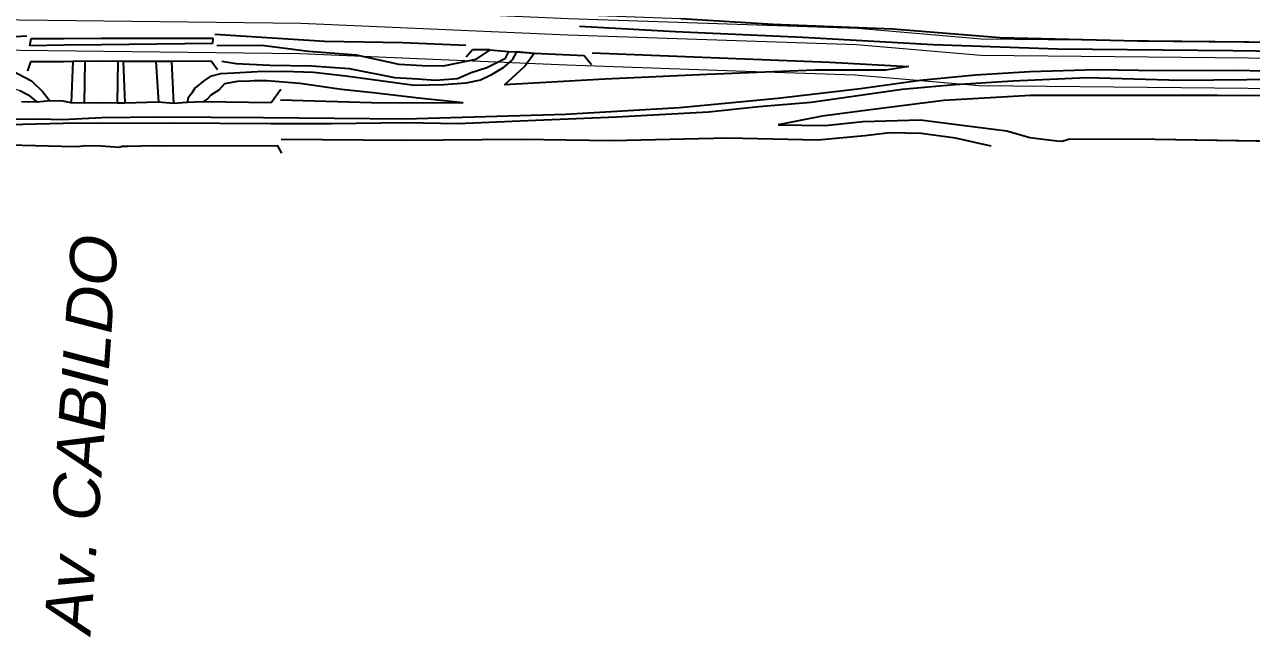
# Model space of a CAD drawing. Header units: millimetres. Extents: x 11558 to 23675, y 49449 to 61482.
# Drawn here: x 19502 to 20028, y 53052 to 53315 of the extents above; entities that cross this region are included whole.
import ezdxf

# ---------------------------------------------------------------- set-up
doc = ezdxf.new("R2010")
doc.units = ezdxf.units.MM
for name, color, linetype in [('0. autopistas', 254, 'Continuous'), ('0. plano base - nombres calles', 22, 'Continuous'), ('0. Plano Base - PLANO', 254, 'Continuous'), ('7. puesta en valor CC la lucila', 212, 'Continuous')]:
    doc.layers.add(name, color=color, linetype=linetype)
for name, color, linetype, true_color in [('Linea 117 vuelta', 7, 'Continuous', 0xdb0000), ('Linea 15 a Cap', 7, 'Continuous', 0x13f12d), ('Linea 28 ida', 7, 'Continuous', 0x1c825b)]:
    doc.layers.add(name, color=color, linetype=linetype, true_color=true_color)
doc.layers.get('7. puesta en valor CC la lucila').off()
doc.styles.add('ROMAND', font='', dxfattribs={"width": 4})
doc.styles.get('ROMAND').set_extended_font_data('Arial', italic=True)

# ---------------------------------------------------------------- blocks, each defined once
blk = doc.blocks.new('MANZANAS')
at = {"layer": '0. Plano Base - PLANO', "color": 0, "linetype": 'Continuous', "lineweight": 5}
for points in [[(5640595.9, 6177811.18), (5640562.88, 6177793.71), (5640542.87, 6177783.73), (5640516.86, 6177770.76), (5640491.85, 6177757.78), (5640435.82, 6177729.34), (5640383.79, 6177701.89), (5640310.76, 6177664.96), (5640257.73, 6177639.01), (5640215.21, 6177621.05), (5640168.69, 6177599.1), (5640132.68, 6177583.13), (5640093.66, 6177564.67)], [(5640595.89, 6177806.68), (5640565.88, 6177790.71), (5640540.86, 6177777.24), (5640495.84, 6177755.78), (5640439.31, 6177725.83), (5640348.77, 6177679.92), (5640281.74, 6177645.99), (5640233.71, 6177623.03), (5640182.69, 6177600.08), (5640133.17, 6177577.13), (5640095.65, 6177560.17)], [(5639855.49, 6177390.4), (5639908.51, 6177418.35), (5639917.52, 6177422.84), (5639932.03, 6177431.33), (5639953.54, 6177442.81), (5639993.56, 6177463.27), (5640047.59, 6177490.72), (5640107.62, 6177524.16), (5640149.64, 6177549.12), (5640185.16, 6177572.08), (5640214.68, 6177592.05), (5640235.7, 6177607.03), (5640255.71, 6177620.01), (5640275.72, 6177631.99), (5640300.74, 6177645.97), (5640324.75, 6177657.95), (5640353.26, 6177672.92), (5640385.78, 6177688.89)], [(5640378.77, 6177681.89), (5640334.75, 6177658.44), (5640298.73, 6177640.97), (5640271.22, 6177625), (5640249.7, 6177612.02), (5640230.69, 6177600.04), (5640212.68, 6177587.05), (5640198.67, 6177577.07), (5640179.66, 6177565.09), (5640161.65, 6177553.1), (5640127.63, 6177533.14), (5640094.61, 6177514.17), (5640068.59, 6177499.19), (5640048.58, 6177489.21), (5640020.57, 6177474.24), (5639997.56, 6177462.26), (5639958.54, 6177442.3), (5639933.03, 6177428.83), (5639924.02, 6177424.34), (5639918.52, 6177421.34), (5639889.5, 6177405.37)], [(5640446.8, 6177708.83), (5640351.75, 6177659.92), (5640280.71, 6177622.99), (5640248.7, 6177604.02), (5640222.68, 6177586.05), (5640205.67, 6177574.06), (5640190.65, 6177562.08), (5640208.66, 6177571.06), (5640222.17, 6177580.05), (5640243.68, 6177592.02), (5640262.69, 6177599.01), (5640278.7, 6177604.99), (5640288.7, 6177606.98), (5640299.7, 6177610.97), (5640301.7, 6177611.97), (5640303.71, 6177613.97), (5640336.72, 6177630.93), (5640398.75, 6177661.87)], [(5640105.65, 6177552.66), (5640197.69, 6177596.07), (5640228.7, 6177610.04), (5640220.7, 6177604.05), (5640193.68, 6177590.07), (5640153.66, 6177567.11), (5640115.64, 6177545.15), (5640078.62, 6177523.19), (5640082.63, 6177534.18), (5640083.63, 6177541.18), (5640076.63, 6177538.19)], [(5640275.69, 6177595.99), (5640260.68, 6177592.01), (5640246.68, 6177587.02), (5640234.67, 6177581.03), (5640225.67, 6177575.04), (5640208.66, 6177564.06), (5640174.14, 6177547.09), (5640130.62, 6177523.13), (5640095.6, 6177505.67), (5640051.58, 6177482.21), (5640004.55, 6177458.26)], [(5640083.63, 6177541.18), (5640103.14, 6177550.16), (5640107.64, 6177548.16)], [(5640073.63, 6177536.69), (5640076.63, 6177538.19), (5640076.63, 6177534.19), (5640074.62, 6177529.19), (5640071.62, 6177524.19), (5640068.61, 6177520.19), (5640063.61, 6177516.2), (5640055.61, 6177511.21), (5640044.6, 6177505.22), (5640033.6, 6177501.23), (5640016.59, 6177495.25), (5640003.58, 6177490.26)], [(5639961.58, 6177481.3), (5639978.58, 6177490.28), (5639997.59, 6177497.26), (5640016.6, 6177505.25), (5640034.6, 6177510.23), (5640043.61, 6177514.22), (5640051.61, 6177518.21), (5640056.62, 6177522.21), (5640062.62, 6177527.2), (5640066.13, 6177533.7), (5640073.63, 6177536.69), (5640073.63, 6177533.19), (5640068.62, 6177526.19), (5640063.62, 6177521.2), (5640059.61, 6177516.2), (5640051.61, 6177511.21), (5640044.6, 6177508.22), (5640035.6, 6177504.23), (5640016.59, 6177498.75), (5640001.59, 6177492.26), (5639985.58, 6177484.28), (5639972.57, 6177478.29), (5639966.57, 6177476.29)], [(5640066.13, 6177533.7), (5640059.62, 6177530.2), (5640058.62, 6177526.2)], [(5639958.58, 6177485.3), (5640001.6, 6177504.26), (5640031.61, 6177519.23), (5640056.12, 6177530.71)], [(5639996.57, 6177473.26), (5640031.58, 6177490.23), (5640066.6, 6177508.2), (5640048.6, 6177501.21), (5640031.59, 6177494.73), (5640017.58, 6177489.24), (5640000.58, 6177483.26), (5639987.57, 6177477.77), (5639982.57, 6177475.28), (5639981.07, 6177474.28), (5639976.57, 6177471.78), (5639972.06, 6177468.29), (5639971.06, 6177464.79), (5639969.06, 6177461.29), (5639968.55, 6177459.29), (5639967.55, 6177457.29), (5639961.55, 6177453.8)], [(5640003.58, 6177490.26), (5639992.08, 6177484.77), (5639982.07, 6177479.28), (5639973.57, 6177474.29), (5639968.57, 6177471.29), (5639965.06, 6177468.3), (5639963.56, 6177465.3), (5639961.56, 6177460.8), (5639961.55, 6177458.3), (5639961.05, 6177455.8), (5639961.55, 6177453.8), (5639956.55, 6177450.8)], [(5639994.57, 6177477.27), (5639993.57, 6177470.27), (5639967.55, 6177457.29)], [(5639966.57, 6177472.29), (5639962.57, 6177474.3), (5639947.56, 6177466.31), (5639941.56, 6177463.32), (5639929.05, 6177456.83), (5639927.05, 6177455.83), (5639935.04, 6177439.82), (5639929.03, 6177436.83), (5639922.53, 6177433.34)], [(5639947.56, 6177466.31), (5639956.55, 6177450.8), (5639950.54, 6177448.31)], [(5639941.56, 6177463.32), (5639950.54, 6177448.31), (5639938.04, 6177441.32)], [(5640007.55, 6177453.25), (5640004.55, 6177455.26), (5639960.53, 6177432.3), (5639957.53, 6177430.8), (5639947.52, 6177425.31), (5639945.52, 6177424.31), (5639944.52, 6177423.32), (5639937.52, 6177420.32), (5639931.51, 6177417.33), (5639928.51, 6177415.33), (5639922.51, 6177412.34), (5639885.49, 6177394.37), (5639884.49, 6177389.37)], [(5639927.05, 6177455.83), (5639920.55, 6177452.34), (5639914.55, 6177449.34)], [(5639929.05, 6177456.83), (5639938.04, 6177441.32), (5639935.04, 6177439.82)], [(5639910.04, 6177446.85), (5639914.55, 6177449.34), (5639922.53, 6177433.34), (5639917.53, 6177430.84)], [(5639887.54, 6177447.37), (5639856.53, 6177429.4), (5639824.51, 6177412.43), (5639800.5, 6177397.96)], [(5639894.53, 6177434.36), (5639894.03, 6177438.36), (5639906.54, 6177444.85), (5639910.04, 6177446.85), (5639917.53, 6177430.84), (5639914.03, 6177429.85), (5639909.02, 6177427.35)], [(5639904.52, 6177424.35), (5639909.02, 6177427.35), (5639904.53, 6177429.35), (5639898.03, 6177431.36), (5639885.53, 6177431.37), (5639879.53, 6177430.38), (5639865.52, 6177422.39), (5639833.5, 6177403.42), (5639805.48, 6177387.45)], [(5639812.48, 6177384.44), (5639857.51, 6177410.4), (5639874.52, 6177420.38), (5639881.52, 6177422.38), (5639889.52, 6177424.37), (5639895.52, 6177425.36), (5639899.52, 6177425.36), (5639904.52, 6177424.35), (5639898.52, 6177421.36)]]:
    blk.add_lwpolyline(points, dxfattribs=at)
blk.add_lwpolyline([(5639959.58, 6177481.3), (5639917.55, 6177458.84), (5639903.55, 6177451.36), (5639890.54, 6177444.37), (5639889.54, 6177447.37), (5639902.05, 6177453.86), (5639916.06, 6177461.34), (5639958.58, 6177483.3)], close=True, dxfattribs=at)

msp = doc.modelspace()

# ---------------------------------------------------------------- linework, layer by layer
at = {"layer": '0. autopistas'}
for p, q in [((19780.99, 53311.45), (19739.88, 53313.69)), ((19822.64, 53314.56), (19783.32, 53317)), ((19874.05, 53312.6), (19822.64, 53314.56)), ((19503.21, 53309.54), (19467.4, 53307.9)), ((19504.48, 53305.5), (19504.98, 53308.62)), ((19504.98, 53308.62), (19519.07, 53308.61)), ((19519.07, 53308.61), (19534.95, 53308.79)), ((19534.95, 53308.79), (19582.81, 53308.68)), ((19582.81, 53308.68), (19582.77, 53306.44)), ((19583.73, 53310.45), (19630.64, 53307.44)), ((19835.52, 53308.98), (19780.99, 53311.45)), ((19891.38, 53305.83), (19835.52, 53308.98)), ((19920.06, 53308.93), (19874.05, 53312.6)), ((19979.07, 53307.51), (19920.06, 53308.93)), ((19519.24, 53305.7), (19504.48, 53305.5)), ((19535.13, 53305.88), (19519.24, 53305.7)), ((19582.77, 53306.44), (19535.13, 53305.88)), ((19603.78, 53305.65), (19584.54, 53305.52)), ((19623.86, 53303.08), (19603.78, 53305.65)), ((19644.41, 53301.4), (19623.86, 53303.08)), ((19630.64, 53307.44), (19664.18, 53306.89)), ((19664.18, 53306.89), (19691.22, 53305.77)), ((19694.1, 53303.71), (19691.36, 53300.63)), ((19701.48, 53303.81), (19694.1, 53303.71)), ((19701.48, 53303.81), (19695.37, 53299.67)), ((19701.48, 53303.81), (19709.52, 53303.01)), ((19944.58, 53304.06), (19891.38, 53305.83)), ((20019.7, 53303.26), (19944.58, 53304.06)), ((20060.91, 53306.61), (19979.07, 53307.51)), ((20121.22, 53302.26), (20019.7, 53303.26)), ((19504.81, 53298.56), (19503.41, 53294.78)), ((19518.9, 53298.55), (19504.81, 53298.56)), ((19522.93, 53298.71), (19518.9, 53298.55)), ((19522.93, 53298.71), (19522.19, 53281.05)), ((19528.08, 53298.84), (19522.93, 53298.71)), ((19528.08, 53298.84), (19527.78, 53280.96)), ((19534.78, 53298.73), (19528.08, 53298.84)), ((19542.17, 53298.84), (19534.78, 53298.73)), ((19542.17, 53298.84), (19541.87, 53280.95)), ((19544.4, 53298.8), (19542.17, 53298.84)), ((19558.49, 53298.79), (19544.4, 53298.8)), ((19544.4, 53298.8), (19545.22, 53280.89)), ((19565.2, 53298.68), (19558.49, 53298.79)), ((19558.49, 53298.79), (19559.54, 53281.33)), ((19582.2, 53298.85), (19565.2, 53298.68)), ((19565.2, 53298.68), (19566.02, 53280.78)), ((19584.82, 53295.23), (19582.2, 53298.85)), ((19592.91, 53297.78), (19586.67, 53298.77)), ((19607.22, 53297.09), (19592.91, 53297.78)), ((19662.68, 53297.52), (19644.41, 53301.4)), ((19687.74, 53298), (19681.46, 53296.76)), ((19695.37, 53299.67), (19687.74, 53298)), ((19707.9, 53299.91), (19700.23, 53296.01)), ((19711.02, 53299.41), (19706.94, 53295.9)), ((19709.52, 53303.01), (19707.9, 53299.91)), ((19709.52, 53303.01), (19712.87, 53302.95)), ((19712.87, 53302.95), (19711.02, 53299.41)), ((19712.87, 53302.95), (19720.46, 53302.38)), ((19716.34, 53296.64), (19720.46, 53302.38)), ((19720.46, 53302.38), (19741.92, 53301.36)), ((19741.92, 53301.36), (19744.98, 53297.51)), ((19745.29, 53302.42), (19846.98, 53298.51)), ((19846.98, 53298.51), (19880.94, 53296.61)), ((19494.04, 53296.27), (19505.13, 53290.5)), ((19586.13, 53293.41), (19581.64, 53292.37)), ((19591.95, 53293.77), (19586.13, 53293.41)), ((19601.8, 53294.27), (19591.95, 53293.77)), ((19613.21, 53294.53), (19601.8, 53294.27)), ((19625.1, 53296.8), (19607.22, 53297.09)), ((19625.95, 53294.1), (19613.21, 53294.53)), ((19641.41, 53295.63), (19625.1, 53296.8)), ((19639.79, 53292.53), (19625.95, 53294.1)), ((19657.64, 53290), (19639.79, 53292.53)), ((19660.8, 53291.74), (19641.41, 53295.63)), ((19672.51, 53296.91), (19662.68, 53297.52)), ((19681.46, 53296.76), (19672.51, 53296.91)), ((19693.49, 53293.88), (19687.63, 53291.29)), ((19700.23, 53296.01), (19693.49, 53293.88)), ((19701.97, 53292.85), (19697.46, 53290.69)), ((19706.94, 53295.9), (19701.97, 53292.85)), ((19707.71, 53288.73), (19716.34, 53296.64)), ((19794.56, 53293.11), (19750.69, 53291.15)), ((19840.66, 53295.03), (19794.56, 53293.11)), ((19871.07, 53294.98), (19840.66, 53295.03)), ((19880.94, 53296.61), (19871.07, 53294.98)), ((19885.76, 53290.71), (19909.51, 53293)), ((19909.51, 53293), (19932.79, 53294.41)), ((19932.79, 53294.41), (19961.43, 53295.28)), ((19961.43, 53295.28), (19988.26, 53294.84)), ((19988.26, 53294.84), (20020.46, 53294.98)), ((20020.46, 53294.98), (20056.68, 53294.16)), ((19505.13, 53290.5), (19509.97, 53285.72)), ((19575.07, 53287.34), (19573.92, 53285.12)), ((19578.93, 53290.4), (19575.07, 53287.34)), ((19581.64, 53292.37), (19578.93, 53290.4)), ((19587.85, 53289.14), (19585.35, 53286.49)), ((19593.46, 53290.16), (19587.85, 53289.14)), ((19598.61, 53290.3), (19593.46, 53290.16)), ((19600.4, 53290.5), (19598.61, 53290.3)), ((19605.99, 53290.4), (19600.4, 53290.5)), ((19620.06, 53289.28), (19605.99, 53290.4)), ((19637.91, 53286.75), (19620.06, 53289.28)), ((19669.24, 53288.47), (19657.64, 53290)), ((19670.63, 53291.13), (19660.8, 53291.74)), ((19681.77, 53288.71), (19669.24, 53288.47)), ((19678.22, 53290.55), (19670.63, 53291.13)), ((19687.63, 53291.29), (19678.22, 53290.55)), ((19691.18, 53289.45), (19681.77, 53288.71)), ((19697.46, 53290.69), (19691.18, 53289.45)), ((19750.69, 53291.15), (19707.71, 53288.73)), ((19860.21, 53287.11), (19885.76, 53290.71)), ((19900.49, 53288.68), (19878.09, 53286.81)), ((19925.56, 53290.28), (19900.49, 53288.68)), ((19957.34, 53291.77), (19925.56, 53290.28)), ((19997.36, 53290.66), (19957.34, 53291.77)), ((20047.24, 53291.18), (19997.36, 53290.66)), ((19500.14, 53286.33), (19503.69, 53284.49)), ((19503.69, 53284.49), (19507.66, 53281.29)), ((19509.97, 53285.72), (19513.04, 53281.87)), ((19572.32, 53283.13), (19571.84, 53281.13)), ((19573.92, 53285.12), (19572.32, 53283.13)), ((19580.59, 53282.77), (19578.78, 53281.46)), ((19581.96, 53284.31), (19580.59, 53282.77)), ((19585.35, 53286.49), (19581.96, 53284.31)), ((19611.96, 53286.73), (19607.84, 53280.98)), ((19611.89, 53282.26), (19650.79, 53281.17)), ((19652.86, 53285.16), (19637.91, 53286.75)), ((19670.94, 53283.07), (19652.86, 53285.16)), ((19690.14, 53280.97), (19670.94, 53283.07)), ((19782.7, 53278.99), (19824.81, 53283)), ((19824.81, 53283), (19860.21, 53287.11)), ((19856.12, 53283.6), (19839.09, 53281.19)), ((19878.09, 53286.81), (19856.12, 53283.6)), ((19895.91, 53282.05), (19864.53, 53278.09)), ((19933.06, 53284.12), (19895.91, 53282.05)), ((20013.13, 53284.14), (19933.06, 53284.12)), ((20120.02, 53283.72), (20013.13, 53284.14)), ((19507.66, 53281.29), (19500.95, 53281.4)), ((19513.04, 53281.87), (19507.66, 53281.29)), ((19518.63, 53281.78), (19513.04, 53281.87)), ((19522.19, 53281.05), (19518.63, 53281.78)), ((19527.78, 53280.96), (19522.19, 53281.05)), ((19535.16, 53281.06), (19527.78, 53280.96)), ((19541.87, 53280.95), (19535.16, 53281.06)), ((19545.22, 53280.89), (19541.87, 53280.95)), ((19559.54, 53281.33), (19545.22, 53280.89)), ((19566.02, 53280.78), (19559.54, 53281.33)), ((19571.84, 53281.13), (19566.02, 53280.78)), ((19578.78, 53281.46), (19571.84, 53281.13)), ((19607.84, 53280.98), (19578.78, 53281.46)), ((19650.79, 53281.17), (19690.14, 53280.97)), ((19733.9, 53276.22), (19782.7, 53278.99)), ((19795.19, 53277), (19755.79, 53274.96)), ((19816.69, 53279.33), (19795.19, 53277)), ((19839.09, 53281.19), (19816.69, 53279.33)), ((19864.53, 53278.09), (19843.91, 53275.3)), ((19448.5, 53273.77), (19508.44, 53274.12)), ((19518.69, 53272.16), (19485.58, 53271.37)), ((19508.44, 53274.12), (19518.5, 53273.95)), ((19518.5, 53273.95), (19535.28, 53274.8)), ((19524.96, 53272.28), (19518.69, 53272.16)), ((19535.02, 53272.12), (19524.96, 53272.28)), ((19563.87, 53272.31), (19535.02, 53272.12)), ((19535.28, 53274.8), (19559.66, 53275.07)), ((19559.66, 53275.07), (19604.61, 53274.77)), ((19607.7, 53272.04), (19563.87, 53272.31)), ((19604.61, 53274.77), (19665.21, 53274.22)), ((19633.64, 53272.06), (19607.7, 53272.04)), ((19665.4, 53272.43), (19633.64, 53272.06)), ((19665.21, 53274.22), (19733.9, 53276.22)), ((19687.76, 53272.06), (19665.4, 53272.43)), ((19717.75, 53273.35), (19687.76, 53272.06)), ((19755.79, 53274.96), (19717.75, 53273.35)), ((19843.91, 53275.3), (19825.06, 53271.59)), ((19825.06, 53271.59), (19845.19, 53271.25)), ((19845.19, 53271.25), (19861.32, 53273)), ((19861.32, 53273), (19885.93, 53273.71)), ((19885.93, 53273.71), (19906.01, 53271.15)), ((19862.11, 53266.95), (19841.95, 53265.05)), ((19872.87, 53268.11), (19862.11, 53266.95)), ((19886.28, 53267.89), (19872.87, 53268.11)), ((19901.01, 53265.86), (19886.28, 53267.89)), ((19906.01, 53271.15), (19922.98, 53269.08)), ((19922.98, 53269.08), (19932.77, 53266.23)), ((19518.08, 53262.33), (19476.95, 53263.46)), ((19524.79, 53262.22), (19518.08, 53262.33)), ((19528.37, 53262.61), (19524.79, 53262.22)), ((19535.08, 53262.5), (19528.37, 53262.61)), ((19542.68, 53261.93), (19535.08, 53262.5)), ((19544.02, 53262.35), (19542.68, 53261.93)), ((19546.26, 53262.32), (19544.02, 53262.35)), ((19557.67, 53262.57), (19546.26, 53262.32)), ((19561.02, 53262.52), (19557.67, 53262.57)), ((19610.67, 53262.6), (19561.02, 53262.52)), ((19612.41, 53259.44), (19610.67, 53262.6)), ((19664.83, 53264.83), (19612.06, 53265.26)), ((19714.71, 53265.35), (19664.83, 53264.83)), ((19753.83, 53264.71), (19714.71, 53265.35)), ((19803.5, 53265.9), (19753.83, 53264.71)), ((19841.95, 53265.05), (19803.5, 53265.9)), ((19916.16, 53262.48), (19901.01, 53265.86)), ((19932.77, 53266.23), (19944.37, 53264.7)), ((19944.37, 53264.7), (19946.61, 53264.66)), ((19946.61, 53264.66), (19949.31, 53265.51)), ((19986.43, 53265.35), (19949.31, 53265.51)), ((20055.74, 53264.2), (19986.43, 53265.35))]:
    msp.add_line(p, q, dxfattribs=at)
at = {"layer": 'Linea 117 vuelta', "lineweight": 15}
msp.add_lwpolyline([(20055.02, 53286.83), (19911.14, 53288.35), (19857.79, 53292.92), (19810.99, 53294.43), (19734.42, 53297.11), (19620.18, 53302.04), (19488.11, 53303.55), (19432.82, 53300.15), (19369.44, 53299.01), (19274.46, 53291.79), (19207.18, 53290.31), (19121.78, 53286.73), (19019.75, 53285.76), (18962.84, 53288.65), (18877.03, 53286.72), (18768.56, 53289.62)], dxfattribs=at)
at = {"layer": 'Linea 15 a Cap', "lineweight": 15}
msp.add_lwpolyline([(20055.13, 53299.83), (19911.76, 53301.35), (19858.55, 53305.9), (19811.43, 53307.42), (19734.93, 53310.1), (19620.54, 53315.04), (19487.78, 53316.56), (19432.3, 53313.14), (19368.83, 53312), (19273.82, 53304.78), (19206.77, 53303.3), (19121.44, 53299.72), (19020.02, 53298.76), (18963.02, 53301.65), (18877.05, 53299.72), (18768.87, 53302.62)], dxfattribs=at)
at = {"layer": 'Linea 28 ida', "lineweight": 15}
msp.add_lwpolyline([(20055.18, 53306.83), (19912.1, 53308.34), (19858.97, 53312.9), (19811.67, 53314.42), (19735.2, 53317.1), (19620.73, 53322.04), (19487.61, 53323.56), (19432.02, 53320.14), (19368.51, 53319), (19273.48, 53311.78), (19206.54, 53310.3), (19121.26, 53306.72), (19020.16, 53305.76), (18963.12, 53308.66), (18877.07, 53306.73), (18769.03, 53309.62)], dxfattribs=at)

# ---------------------------------------------------------------- block references
at = {"layer": '0. Plano Base - PLANO', "color": 28, "lineweight": 5, "true_color": 0x0d0d0d, "rotation": 332.5463477508169}
msp.add_blockref('MANZANAS', (-7833237.48, -2828296.13), dxfattribs=at)
at = {"layer": '7. puesta en valor CC la lucila', "color": 250, "lineweight": 30, "rotation": 332.5463477508169}
msp.add_blockref('MANZANAS', (-7833237.48, -2828296.13), dxfattribs=at)

# ---------------------------------------------------------------- texts
at = {"layer": '0. plano base - nombres calles', "color": 250, "lineweight": 15, "style": 'ROMAND'}
msp.add_text('Av. CABILDO', height=20, rotation=86.0247, dxfattribs=at).set_placement((19530.47, 53053.31))

doc.saveas('drawing.dxf')
